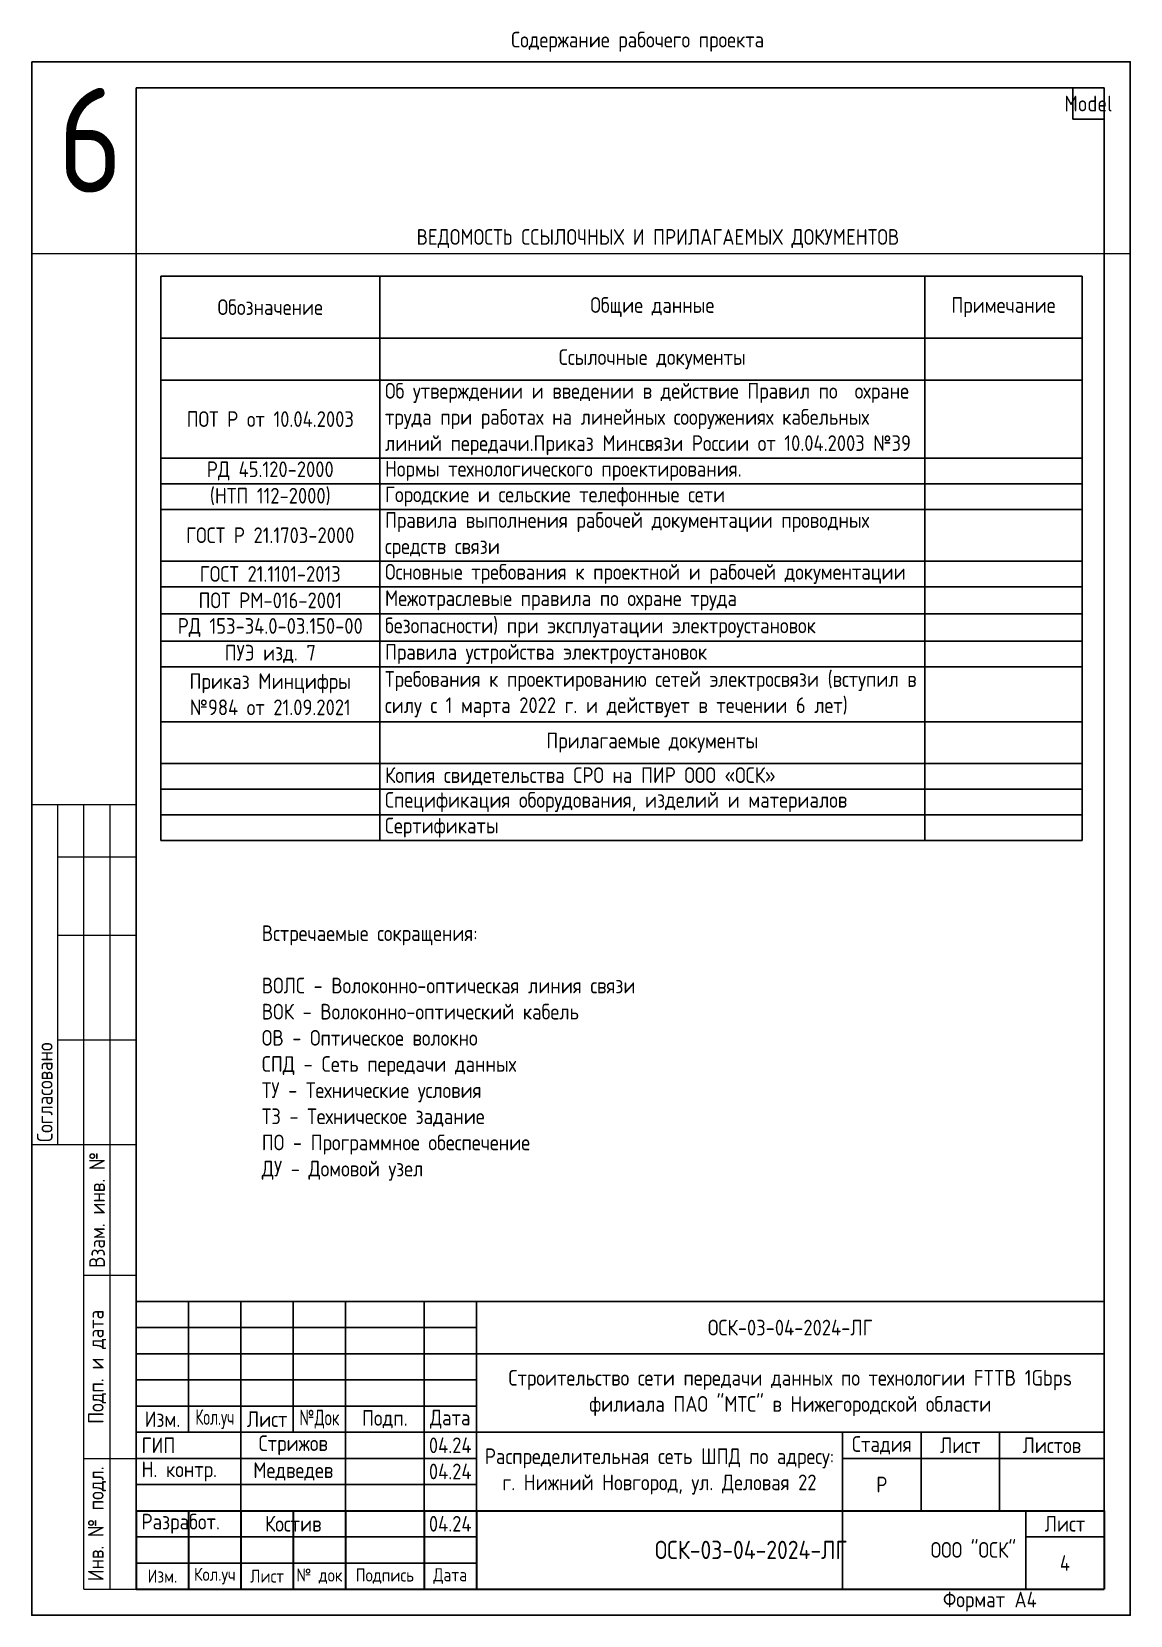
# Paper-space layout '6' of a CAD drawing. Extents: x 0 to 210, y 0 to 303.
# The model-space entities are those that its viewports show. They can reach past a viewport. Long polylines and large blocks are cut down to what shows.
import ezdxf
from ezdxf.enums import TextEntityAlignment as Align

# ---------------------------------------------------------------- set-up
doc = ezdxf.new("R2010")
doc.units = 0
doc.header["$MEASUREMENT"] = 0
doc.layers.get('0').update_dxf_attribs({"linetype": 'CONTINUOUS'})
doc.layers.get('Defpoints').update_dxf_attribs({"linetype": 'CONTINUOUS'})
doc.layers.add('ВЭ', color=1, linetype='CONTINUOUS')
doc.styles.add('мой', font='', dxfattribs={"width": 0.9, "height": 3})
doc.styles.get('мой').set_extended_font_data('GOST Common')

# ---------------------------------------------------------------- blocks, each defined once
blk = doc.blocks.new('*T56')
at = {"color": 0, "linetype": 'ByBlock', "lineweight": -2, "transparency": 16777216}
for p, q in [((0, 0), (6, 0)), ((0, 0), (0, -6)), ((6, 0), (6, -6)), ((0, -6), (6, -6))]:
    blk.add_line(p, q, dxfattribs=at)
blk = doc.blocks.new('*T54')
at = {"color": 0, "linetype": 'ByBlock', "lineweight": -2, "transparency": 16777216}
for p, q in [((0, 0), (185, 0)), ((0, 0), (0, -55)), ((10, 0), (10, -25)), ((20, 0), (20, -55)), ((30, 0), (30, -25)), ((40, 0), (40, -55)), ((55, 0), (55, -55)), ((65, 0), (65, -55)), ((185, 0), (185, -55)), ((0, -5), (65, -5)), ((0, -10), (185, -10)), ((0, -15), (65, -15)), ((0, -20), (65, -20)), ((0, -25), (185, -25)), ((135, -25), (135, -55)), ((150, -25), (150, -40)), ((165, -25), (165, -40)), ((0, -30), (65, -30)), ((135, -30), (185, -30)), ((0, -35), (65, -35)), ((0, -40), (185, -40)), ((0, -45), (65, -45)), ((0, -50), (65, -50)), ((0, -55), (185, -55))]:
    blk.add_line(p, q, dxfattribs=at)
at = {"color": 0, "transparency": 16777216, "char_height": 3, "style": 'мой'}
for s, insert, width, attachment_point in [('ОСК-03-04-2024-ЛГ', (125, -5), 119, 5), ('Строительство сети передачи данных по технологии FTTB 1Gbps филиала ПАО "МТС" в Нижегородской области', (125, -17.5), 119, 5), ('Изм.', (5, -22.5), 10, 5), ('{\\W0.7;Кол.уч}', (15, -22.5), 10, 5), ('Лист', (25, -22.5), 9, 5), ('{\\W0.75;№Док}', (35, -22.5), 10, 5), ('Подп.', (47.5, -22.5), 15, 5), ('Дата', (60, -22.5), 10, 5), ('ГИП', (1, -27.5), 18, 4), ('Стрижов', (30, -27.5), 19, 5), ('04.24', (60, -27.5), 9, 5), ('Стадия', (142.5, -27.5), 14, 5), ('Лист', (157.5, -27.5), 14, 5), ('Листов', (175, -27.5), 19, 5), ('Распределительная сеть ШПД по адресу: г. Нижний Новгород, ул. Деловая 22 ', (100, -32.5), 69, 5), ('Н. контр.', (1, -32.5), 18, 4), ('Медведев', (30, -32.5), 19, 5), ('04.24', (60, -32.5), 9, 5), ('Р', (142.5, -35), 14, 5), ('Разработ.', (1, -42.5), 18, 4), ('Костив', (30, -42.5), 19, 5), ('04.24', (60, -42.5), 9, 5), ('ООО "ОСК"', (160, -47.5), 49, 5)]:
    blk.add_mtext(s, dxfattribs=dict(at, insert=insert, width=width, attachment_point=attachment_point))
blk = doc.blocks.new('*T55')
at = {"color": 0, "linetype": 'ByBlock', "lineweight": 30, "transparency": 16777216}
for p, q in [((0, 0), (185, 0)), ((0, 0), (0, -15)), ((10, 0), (10, -15)), ((20, 0), (20, -15)), ((30, 0), (30, -15)), ((40, 0), (40, -15)), ((55, 0), (55, -15)), ((65, 0), (65, -15)), ((185, 0), (185, -15)), ((0, -15), (185, -15))]:
    blk.add_line(p, q, dxfattribs=at)
at = {"color": 0, "linetype": 'ByBlock', "lineweight": -2, "transparency": 16777216}
for p, q in [((170, 0), (170, -15)), ((0, -5), (65, -5)), ((170, -5), (185, -5)), ((0, -10), (65, -10))]:
    blk.add_line(p, q, dxfattribs=at)
at = {"color": 0, "lineweight": 18, "transparency": 16777216, "attachment_point": 5, "style": 'мой'}
for s, insert, char_height, width in [('Лист', (177.5, -2.5), 3, 14), ('ОСК-03-04-2024-ЛГ', (117.5, -7.5), 3.5, 104), ('Изм.', (5, -12.5), 2.5, 9), ('Кол.уч', (15, -12.5), 2.5, 9), ('Лист', (25, -12.5), 2.5, 9), ('№ док', (35, -12.5), 2.5, 9), ('Подпись', (47.5, -12.5), 2.5, 14), ('Дата', (60, -12.5), 2.5, 9)]:
    blk.add_mtext(s, dxfattribs=dict(at, insert=insert, char_height=char_height, width=width))
blk = doc.blocks.new('*U53')
at = {"lineweight": 13}
for p, q in [((0, 90), (0, 155)), ((0, 155), (20, 155)), ((5, 90), (5, 155)), ((10, 90), (10, 155)), ((15, 90), (15, 155)), ((20, 90), (20, 155)), ((5, 145), (20, 145)), ((5, 130), (20, 130)), ((5, 110), (20, 110)), ((0, 90), (20, 90)), ((10, 5), (10, 90)), ((10, 90), (20, 90)), ((15, 5), (15, 90)), ((20, 5), (20, 90)), ((10, 65), (20, 65)), ((10, 30), (20, 30)), ((10, 5), (20, 5)), ((10, 5), (10, 5))]:
    blk.add_line(p, q, dxfattribs=at)
at = {"color": 8, "lineweight": 0}
blk.add_line((0, 90), (0, 90), dxfattribs=at)
for points in [[(0, 297), (210, 297), (210, 0), (0, 0)], [(20, 292), (205, 292), (205, 5), (20, 5)]]:
    blk.add_lwpolyline(points, close=True)
for name, p in [('*T56', (199, 292)), ('*T54', (20, 60)), ('*T55', (20, 20))]:
    blk.add_blockref(name, p)
at = {"lineweight": 9, "insert": (2.5, 90.5), "char_height": 3, "width": 64, "attachment_point": 4, "rotation": 90, "style": 'мой'}
blk.add_mtext('{\\C256;Согласовано}', dxfattribs=at)
at = {"lineweight": 13, "char_height": 3, "attachment_point": 5, "rotation": 90, "style": 'мой'}
for s, insert, width in [('Взам. инв. №', (12.5, 77.5), 24), ('Подп. и дата', (12.5, 47.5), 34), ('Инв. № подл.', (12.5, 17.5), 24)]:
    blk.add_mtext(s, dxfattribs=dict(at, insert=insert, width=width))
at = {"insert": (174.19, 4.53), "char_height": 3, "width": 40.5849, "attachment_point": 1, "style": 'мой'}
blk.add_mtext('Формат', dxfattribs=at)
at = {"style": 'мой', "width": 0.9}
blk.add_attdef('лист', text='', height=3, dxfattribs=at).set_placement((202, 289), align=Align.MIDDLE_CENTER)
at = {"color": 7, "lineweight": 0, "ltscale": 0.1, "style": 'мой', "width": 0.9}
blk.add_attdef('ШИФР_ДОП', text='', height=3.5, dxfattribs=at).set_placement((159, 12.5), align=Align.MIDDLE_LEFT)
blk.add_attdef('№_ЛИСТА_ДОП', text='', height=3, dxfattribs=at).set_placement((197.5, 10), align=Align.MIDDLE_CENTER)
at = {"style": 'мой', "width": 0.9}
blk.add_attdef('ФОРМАТ', text='', height=3, dxfattribs=at).set_placement((187.86, 3.01), align=Align.MIDDLE_LEFT)
blk = doc.blocks.new('*T7')
at = {"color": 0, "linetype": 'ByBlock', "lineweight": -2, "transparency": 16777216}
for p, q in [((0, 0), (176.1, 0)), ((0, 0), (0, -107.9)), ((41.85, 0), (41.85, -107.9)), ((146.04, 0), (146.04, -107.9)), ((176.1, 0), (176.1, -107.9)), ((0, -11.9), (176.1, -11.9)), ((0, -19.9), (176.1, -19.9)), ((0, -34.8), (176.1, -34.8)), ((0, -39.7), (176.1, -39.7)), ((0, -44.6), (176.1, -44.6)), ((0, -54.5), (176.1, -54.5)), ((0, -59.4), (176.1, -59.4)), ((0, -64.6), (176.1, -64.6)), ((0, -69.8), (176.1, -69.8)), ((0, -74.7), (176.1, -74.7)), ((0, -85.2), (176.1, -85.2)), ((0, -93.2), (176.1, -93.2)), ((0, -98.1), (176.1, -98.1)), ((0, -103), (176.1, -103)), ((0, -107.9), (176.1, -107.9))]:
    blk.add_line(p, q, dxfattribs=at)
at = {"linetype": 'ByBlock', "lineweight": 18, "transparency": 16777216, "char_height": 3, "style": 'мой'}
for s, insert, width, attachment_point in [('Обозначение', (20.92, -5.95), 39.8494, 5), ('Общие данные', (93.95, -5.95), 102.1948, 5), ('Примечание', (161.07, -5.95), 28.053, 5), ('Ссылочные документы', (93.95, -15.9), 102.1948, 5), ('Об утверждении и введении в действие Правил по  охране труда при работах на линейных сооружениях кабельных линий передачи.Приказ Минсвязи России от 10.04.2003 №39', (42.85, -27.35), 102.1948, 4), ('Нормы технологического проектирования.', (42.85, -37.25), 102.1948, 4), ('Основные требования к проектной и рабочей документации', (42.85, -56.95), 102.1948, 4), ('Межотраслевые правила по охране труда', (42.85, -62), 102.1948, 4), ('Правила устройства электроустановок', (42.85, -72.25), 102.1948, 4), ('Требования к проектированию сетей электросвязи (вступил в силу с 1 марта 2022 г. и действует в течении 6 лет)', (42.85, -79.95), 102.1948, 4), ('Прилагаемые документы', (93.95, -89.2), 102.1948, 5), ('Копия свидетельства СРО на ПИР ООО «ОСК»', (42.85, -95.65), 102.1948, 4), ('Спецификация оборудования, изделий и материалов', (42.85, -100.55), 102.1948, 4), ('Сертификаты', (42.85, -105.45), 102.1948, 4)]:
    blk.add_mtext(s, dxfattribs=dict(at, insert=insert, width=width, attachment_point=attachment_point))
at = {"color": 0, "linetype": 'ByBlock', "lineweight": 18, "transparency": 16777216, "char_height": 3, "style": 'мой'}
for s, insert, width, attachment_point in [('ПОТ Р от 10.04.2003', (20.92, -27.35), 39.8494, 5), ('РД 45.120-2000', (20.92, -37.25), 39.8494, 5), ('(НТП 112-2000)', (20.92, -42.15), 39.8494, 5), ('Городские и сельские телефонные сети', (42.85, -42.15), 102.1948, 4), ('Правила выполнения рабочей документации проводных средств связи', (42.85, -49.55), 102.1948, 4), ('ГОСТ Р 21.1703-2000', (20.92, -49.55), 39.8494, 5), ('ГОСТ 21.1101-2013', (20.92, -56.95), 39.8494, 5), ('ПОТ РМ-016-2001', (20.92, -62), 39.8494, 5), ('РД 153-34.0-03.150-00', (20.92, -67.2), 39.8494, 5), ('безопасности) при эксплуатации электроустановок', (42.85, -67.2), 102.1948, 4), ('ПУЭ изд. 7', (20.92, -72.25), 39.8494, 5), ('{\\C256;Приказ Минцифры №984 от 21.09.2021 }', (20.92, -79.95), 39.8494, 5)]:
    blk.add_mtext(s, dxfattribs=dict(at, insert=insert, width=width, attachment_point=attachment_point))
blk = doc.blocks.new('*T13')
at = {"layer": 'Defpoints', "color": 8, "linetype": 'ByBlock', "lineweight": 0, "transparency": 16777216}
for p, q in [((0, 0), (7018, 0)), ((0, 0), (0, -36.67)), ((242, 0), (242, -36.67)), ((484, 0), (484, -36.67)), ((726, 0), (726, -36.67)), ((968, 0), (968, -36.67)), ((1210, 0), (1210, -36.67)), ((1452, 0), (1452, -36.67)), ((1694, 0), (1694, -36.67)), ((1936, 0), (1936, -36.67)), ((2178, 0), (2178, -36.67)), ((2420, 0), (2420, -36.67)), ((2662, 0), (2662, -36.67)), ((2904, 0), (2904, -36.67)), ((3146, 0), (3146, -36.67)), ((3388, 0), (3388, -36.67)), ((3630, 0), (3630, -36.67)), ((3872, 0), (3872, -36.67)), ((4114, 0), (4114, -36.67)), ((4356, 0), (4356, -36.67)), ((4598, 0), (4598, -36.67)), ((4840, 0), (4840, -36.67)), ((5082, 0), (5082, -36.67)), ((5324, 0), (5324, -36.67)), ((5566, 0), (5566, -36.67)), ((5808, 0), (5808, -36.67)), ((6050, 0), (6050, -36.67)), ((6292, 0), (6292, -36.67)), ((6534, 0), (6534, -36.67)), ((6776, 0), (6776, -36.67)), ((0, -36.67), (7018, -36.67))]:
    blk.add_line(p, q, dxfattribs=at)
at = {"layer": 'Defpoints', "color": 0, "linetype": 'ByBlock', "lineweight": -2, "transparency": 16777216}
blk.add_line((7018, 0), (7018, -36.67), dxfattribs=at)
at = {"layer": 'Defpoints', "color": 5, "linetype": 'Continuous', "lineweight": 0, "transparency": 16777216, "char_height": 20, "width": 232, "attachment_point": 1, "style": 'мой'}
for s, insert in [('1', (5, -5)), ('2', (247, -5)), ('3', (489, -5)), ('4', (731, -5)), ('5', (973, -5)), ('6', (1215, -5)), ('7', (1457, -5)), ('8', (1699, -5)), ('9', (1941, -5)), ('10', (2183, -5)), ('11', (2425, -5)), ('12', (2667, -5)), ('13', (2909, -5)), ('14', (3151, -5)), ('16', (3393, -5)), ('17', (3635, -5)), ('18', (3877, -5)), ('19', (4119, -5)), ('{\\fGOST Common|b0|i0|c204|p34;24', (4361, -5)), ('25', (4603, -5)), ('23', (4845, -5)), ('28', (5087, -5)), ('29', (5329, -5)), ('33', (5571, -5)), ('34', (5813, -5)), ('35', (6055, -5)), ('36', (6297, -5)), ('37', (6539, -5)), ('38', (6781, -5))]:
    blk.add_mtext(s, dxfattribs=dict(at, insert=insert))
blk = doc.blocks.new('*U14')
at = {"layer": 'ВЭ', "color": 250, "linetype": 'ByBlock', "lineweight": 18}
blk.add_lwpolyline([(-105, -148.5), (105, -148.5), (105, 148.5), (-105, 148.5), (-105, -148.5)], dxfattribs=at)
blk = doc.blocks.new('*U15')
at = {"layer": 'Defpoints', "color": 0, "linetype": 'ByBlock', "lineweight": -2, "transparency": 16777216}
blk.add_blockref('*U14', (1210, 0), dxfattribs=at)

msp = doc.modelspace()

# ---------------------------------------------------------------- block references
for name, p in [('*T13', (6775, 3972)), ('*T7', (8009.69, 3931.03))]:
    msp.add_blockref(name, p)
at = {"layer": 'Defpoints'}
msp.add_blockref('*U15', (6880, 3823.5), dxfattribs=at)

# ---------------------------------------------------------------- texts
at = {"color": 250, "linetype": 'ByBlock', "lineweight": 18, "insert": (8055.12, 3940), "char_height": 3, "width": 99.1555, "attachment_point": 1, "style": 'мой'}
msp.add_mtext('\\pxqc;ВЕДОМОСТЬ ССЫЛОЧНЫХ И ПРИЛАГАЕМЫХ ДОКУМЕНТОВ', dxfattribs=at)
at = {"color": 7, "linetype": 'Continuous', "lineweight": 20, "insert": (8029, 3806.9), "char_height": 3, "width": 86.3128, "attachment_point": 1, "style": 'мой'}
msp.add_mtext('{\\C256;Встречаемые сокращения:\\P^JВОЛС - Волоконно-оптическая линия связи\\P}ВОК - Волоконно{\\C256;-}оптический кабель{\\C256;\\PОВ - О}птическое волокно {\\C256;\\P}СПД - Cеть передачи данных{\\C256;^JТУ - Технические условия^JТЗ - Техническое задание^JПО - Программное обеспечение\\PДУ - Домовой узел}', dxfattribs=at)

psp = doc.layouts.new('6')

# ---------------------------------------------------------------- block references
ref = psp.add_blockref('*U53', (-0.02, -0.01))
ref.add_attrib('лист', 'Model', dxfattribs={"height": 3, "style": 'мой', "width": 0.9}).set_placement((201.98, 288.99), align=Align.MIDDLE_CENTER)
ref.add_attrib('Чертеж', 'Содержание рабочего проекта', dxfattribs={"height": 3, "style": 'мой', "width": 0.9}).set_placement((115.8, 301.21), align=Align.MIDDLE_CENTER)
ref.add_attrib('ФОРМАТ', 'А4', dxfattribs={"height": 3, "style": 'мой', "width": 0.9}).set_placement((187.84, 3), align=Align.MIDDLE_LEFT)
ref.add_attrib('№_ЛИСТА_ДОП', '4', dxfattribs={"color": 7, "lineweight": 0, "ltscale": 0.1, "height": 3, "style": 'мой', "width": 0.9}).set_placement((197.48, 9.99), align=Align.MIDDLE_CENTER)

# ---------------------------------------------------------------- viewports
at = {"layer": 'ВЭ', "color": 1}
psp.add_viewport(center=(104.98, 148.49), size=(210, 297), view_center_point=(8090.01, 3823.5), view_height=297.003, dxfattribs=at)

doc.saveas('drawing.dxf')
